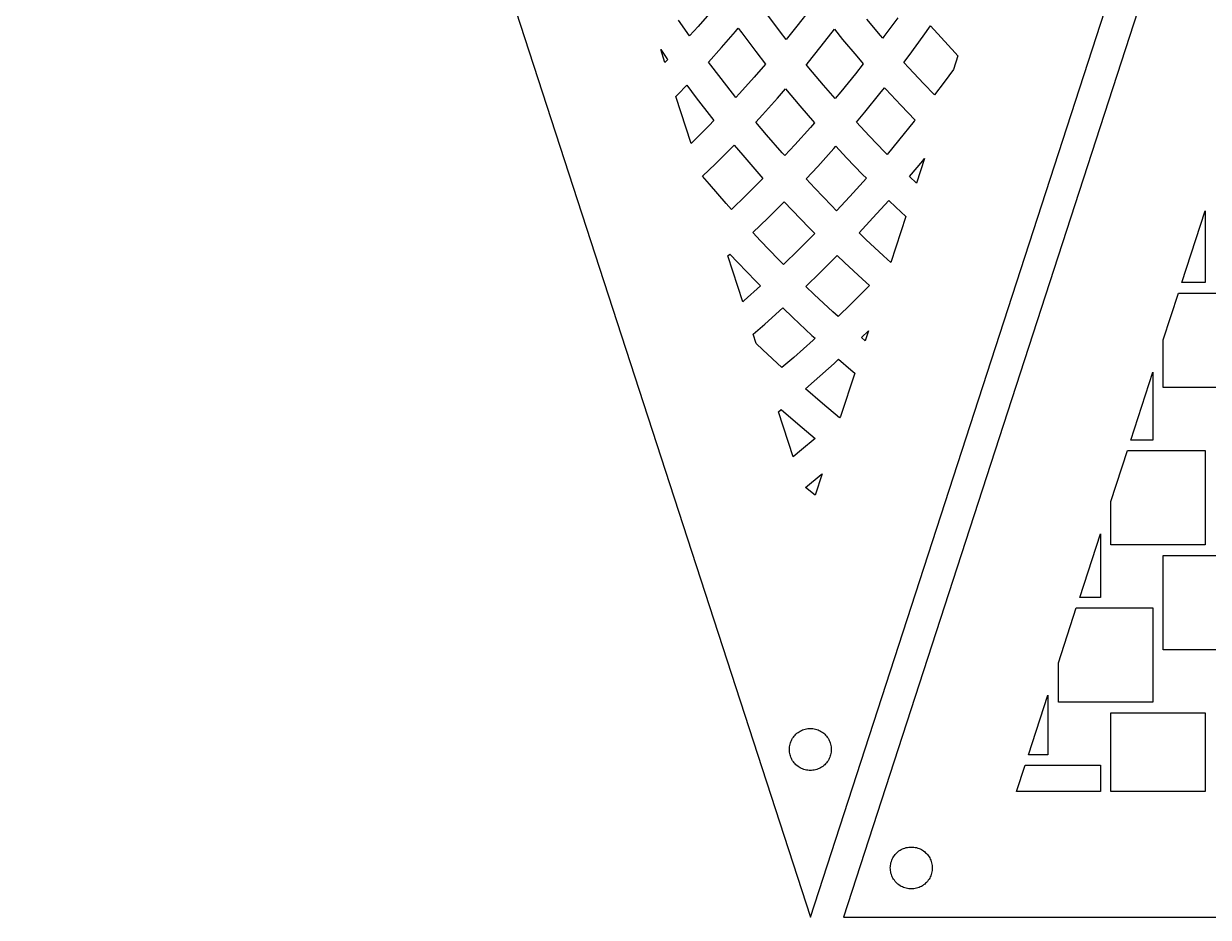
# Model space of a CAD drawing. Header units: metres. Extents: x 20 to 1108, y 20 to 485.
# Drawn here: x 20 to 132.9, y 253.8 to 339 of the extents above; entities that cross this region are included whole.
import ezdxf

# ---------------------------------------------------------------- set-up
doc = ezdxf.new("R2010")
doc.units = ezdxf.units.M

msp = doc.modelspace()

# ---------------------------------------------------------------- linework, layer by layer
for p, q in [((20, 484.652), (95, 253.826)), ((95, 253.826), (170, 484.652)), ((173.154, 484.652), (98.1544, 253.826)), ((85.5996, 340.242), (84.3027, 338.746)), ((95.0029, 340.429), (93.708, 338.77)), ((83.4932, 337.846), (82.4453, 339.342)), ((92.1602, 338.211), (90.8574, 339.944)), ((101.684, 337.88), (100.373, 339.446)), ((103.328, 339.58), (102.018, 337.777)), ((84.3027, 338.746), (83.4932, 337.846)), ((86.5322, 336.738), (87.8633, 338.275)), ((87.8633, 338.275), (88.1309, 338.594)), ((88.1309, 338.594), (88.4619, 338.138)), ((88.4619, 338.138), (89.7969, 336.364)), ((92.6992, 337.522), (92.1602, 338.211)), ((93.708, 338.77), (92.6992, 337.522)), ((96.04, 336.881), (97.292, 338.486)), ((97.292, 338.486), (98.0742, 337.518)), ((101.904, 337.626), (101.684, 337.88)), ((102.018, 337.777), (101.904, 337.626)), ((104.414, 335.972), (105.755, 337.818)), ((105.755, 337.818), (106.448, 338.809)), ((106.448, 338.809), (107.459, 337.683)), ((85.2949, 335.361), (86.5322, 336.738)), ((94.6826, 335.203), (96.04, 336.881)), ((98.0742, 337.518), (99.4199, 335.912)), ((107.459, 337.683), (108.801, 336.239)), ((80.7393, 336.549), (81.333, 335.701)), ((81.1406, 335.314), (80.7393, 336.549)), ((81.4102, 335.595), (81.1406, 335.314)), ((81.333, 335.701), (81.4102, 335.595)), ((89.7969, 336.364), (90.7305, 335.169)), ((99.4199, 335.912), (100.047, 335.19)), ((103.929, 335.328), (104.414, 335.972)), ((109.069, 335.96), (108.643, 334.648)), ((108.801, 336.239), (109.069, 335.96)), ((86.4873, 333.779), (85.2949, 335.361)), ((90.7305, 335.169), (89.6533, 333.929)), ((94.6133, 335.12), (94.6826, 335.203)), ((94.8574, 334.819), (94.6133, 335.12)), ((96.25, 333.156), (94.8574, 334.819)), ((100.047, 335.19), (99.3037, 334.237)), ((104.388, 334.818), (103.929, 335.328)), ((105.779, 333.321), (104.388, 334.818)), ((108.643, 334.648), (107.768, 333.444)), ((87.8906, 331.983), (86.4873, 333.779)), ((89.6533, 333.929), (88.2451, 332.362)), ((99.3037, 334.237), (97.9004, 332.504)), ((106.844, 332.218), (105.779, 333.321)), ((107.768, 333.444), (106.844, 332.218)), ((82.1895, 332.085), (82.3779, 332.275)), ((83.6445, 327.607), (82.1895, 332.085)), ((82.3779, 332.275), (83.2119, 333.141)), ((83.2119, 333.141), (84.123, 331.933)), ((88.2451, 332.362), (87.8906, 331.983)), ((91.8828, 331.921), (92.6396, 332.793)), ((92.6396, 332.793), (93.9863, 331.189)), ((97.3682, 331.869), (96.25, 333.156)), ((97.9004, 332.504), (97.3682, 331.869)), ((100.198, 330.575), (101.635, 332.35)), ((101.635, 332.35), (102.071, 332.908)), ((102.071, 332.908), (102.193, 332.772)), ((102.193, 332.772), (103.622, 331.237)), ((84.123, 331.933), (85.5674, 330.084)), ((90.4395, 330.317), (91.8828, 331.921)), ((93.9863, 331.189), (95.3975, 329.565)), ((103.622, 331.237), (104.988, 329.82)), ((85.5674, 330.084), (85.8105, 329.784)), ((89.8057, 329.637), (90.4395, 330.317)), ((99.3936, 329.616), (100.198, 330.575)), ((104.988, 329.82), (104.899, 329.706)), ((85.3477, 329.305), (83.8594, 327.814)), ((85.8105, 329.784), (85.3477, 329.305)), ((90.8164, 328.434), (89.8057, 329.637)), ((95.0039, 329.111), (93.5107, 327.452)), ((95.3975, 329.565), (95.0039, 329.111)), ((100.601, 328.32), (99.3936, 329.616)), ((104.899, 329.706), (103.416, 327.876)), ((83.8594, 327.814), (83.6445, 327.607)), ((92.3213, 326.701), (90.8164, 328.434)), ((102.106, 326.76), (100.601, 328.32)), ((103.416, 327.876), (102.309, 326.558)), ((85.9434, 325.655), (87.4688, 327.184)), ((87.4688, 327.184), (87.7256, 327.449)), ((87.7256, 327.449), (88.5518, 326.466)), ((88.5518, 326.466), (90.0918, 324.694)), ((92.5625, 326.435), (92.3213, 326.701)), ((93.5107, 327.452), (92.5625, 326.435)), ((95.7051, 325.406), (97.2334, 327.104)), ((97.2334, 327.104), (97.4268, 327.326)), ((97.4268, 327.326), (98.4424, 326.236)), ((102.309, 326.558), (102.106, 326.76)), ((84.7314, 324.485), (85.9434, 325.655)), ((94.5898, 324.21), (95.7051, 325.406)), ((98.4424, 326.236), (99.9854, 324.638)), ((104.449, 324.442), (105.714, 325.947)), ((105.885, 326.157), (105.117, 323.796)), ((105.714, 325.947), (105.885, 326.157)), ((85.3818, 323.709), (84.7314, 324.485)), ((90.4385, 324.213), (88.8604, 322.635)), ((90.0918, 324.694), (90.4834, 324.26)), ((90.4834, 324.26), (90.4385, 324.213)), ((95.4209, 323.319), (94.5898, 324.21)), ((100.343, 324.28), (98.7764, 322.541)), ((99.9854, 324.638), (100.343, 324.28)), ((105.117, 323.796), (104.449, 324.442)), ((86.9707, 321.885), (85.3818, 323.709)), ((97.0156, 321.667), (95.4209, 323.319)), ((88.8604, 322.635), (87.4883, 321.31)), ((90.9443, 320.477), (92.5098, 322.042)), ((92.5098, 322.042), (93.2637, 321.235)), ((98.7764, 322.541), (97.5049, 321.179)), ((100.971, 320.495), (102.481, 322.172)), ((102.481, 322.172), (103.154, 321.522)), ((87.4883, 321.31), (86.9707, 321.885)), ((93.2637, 321.235), (94.8945, 319.546)), ((97.5049, 321.179), (97.0156, 321.667)), ((103.154, 321.522), (104.094, 320.646)), ((130.43, 314.326), (132.654, 321.173)), ((132.654, 321.173), (132.654, 314.326)), ((89.5156, 319.096), (90.9443, 320.477)), ((99.6436, 319.074), (100.971, 320.495)), ((104.094, 320.646), (102.667, 316.255)), ((90.2422, 318.318), (89.5156, 319.096)), ((95.4248, 319.017), (93.8623, 317.455)), ((94.8945, 319.546), (95.4248, 319.017)), ((100.29, 318.45), (99.6436, 319.074)), ((91.9238, 316.576), (90.2422, 318.318)), ((93.8623, 317.455), (92.4297, 316.072)), ((101.969, 316.885), (100.29, 318.45)), ((87.1299, 316.88), (87.3203, 317.052)), ((88.5498, 312.513), (87.1299, 316.88)), ((87.3203, 317.052), (88.084, 316.234)), ((92.4297, 316.072), (91.9238, 316.576)), ((95.9463, 315.297), (97.5635, 316.913)), ((97.5635, 316.913), (98.2441, 316.256)), ((98.2441, 316.256), (99.9619, 314.654)), ((102.667, 316.255), (101.969, 316.885)), ((88.084, 316.234), (89.8027, 314.455)), ((94.5684, 313.968), (95.9463, 315.297)), ((90.2344, 314.025), (88.6865, 312.63)), ((89.8027, 314.455), (90.2344, 314.025)), ((100.637, 314.047), (98.8643, 312.277)), ((99.9619, 314.654), (100.637, 314.047)), ((132.654, 314.326), (130.43, 314.326)), ((95.3799, 313.185), (94.5684, 313.968)), ((97.1514, 311.533), (95.3799, 313.185)), ((128.654, 308.863), (130.105, 313.326)), ((130.105, 313.326), (137.654, 313.326)), ((88.6865, 312.63), (88.5498, 312.513)), ((90.6543, 310.366), (92.375, 311.914)), ((92.375, 311.914), (93.334, 310.99)), ((98.8643, 312.277), (97.6387, 311.096)), ((93.334, 310.99), (95.1445, 309.305)), ((97.6387, 311.096), (97.1514, 311.533)), ((89.5566, 309.413), (90.6543, 310.366)), ((99.8906, 309.099), (100.547, 309.733)), ((100.547, 309.733), (100.242, 308.793)), ((89.8467, 308.519), (89.5566, 309.413)), ((90.4688, 307.918), (89.8467, 308.519)), ((95.2578, 308.859), (93.4102, 307.196)), ((95.1445, 309.305), (95.4453, 309.033)), ((95.4453, 309.033), (95.2578, 308.859)), ((100.242, 308.793), (99.8906, 309.099)), ((128.654, 304.326), (128.654, 308.863)), ((92.2891, 306.225), (90.4688, 307.918)), ((93.4102, 307.196), (92.2891, 306.225)), ((95.3779, 304.933), (97.2646, 306.628)), ((97.2646, 306.628), (97.6963, 307.031)), ((97.6963, 307.031), (98.8525, 306.027)), ((99.2383, 305.704), (97.8896, 301.552)), ((98.8525, 306.027), (99.2383, 305.704)), ((125.556, 299.326), (127.654, 305.784)), ((127.654, 305.784), (127.654, 299.326)), ((94.542, 304.207), (95.3779, 304.933)), ((96.1533, 302.811), (94.542, 304.207)), ((137.654, 304.326), (128.654, 304.326)), ((97.7744, 301.451), (96.1533, 302.811)), ((91.9609, 302.013), (92.2324, 302.24)), ((93.3535, 297.726), (91.9609, 302.013)), ((92.2324, 302.24), (92.2607, 302.216)), ((92.2607, 302.216), (94.2246, 300.512)), ((94.2246, 300.512), (95.4668, 299.472)), ((97.8896, 301.552), (97.7744, 301.451)), ((95.4668, 299.472), (94.1592, 298.375)), ((127.654, 299.326), (125.556, 299.326)), ((94.1592, 298.375), (93.3535, 297.726)), ((123.654, 293.475), (125.231, 298.326)), ((125.231, 298.326), (132.654, 298.326)), ((132.654, 298.326), (132.654, 289.326)), ((94.5225, 294.814), (96.0469, 296.044)), ((96.1201, 296.106), (95.4551, 294.06)), ((96.0469, 296.044), (96.1201, 296.106)), ((95.4551, 294.06), (94.5225, 294.814)), ((123.654, 289.326), (123.654, 293.475)), ((120.682, 284.326), (122.654, 290.397)), ((122.654, 290.397), (122.654, 284.326)), ((132.654, 289.326), (123.654, 289.326)), ((128.654, 279.326), (128.654, 288.326)), ((128.654, 288.326), (137.654, 288.326)), ((122.654, 284.326), (120.682, 284.326)), ((118.654, 278.087), (120.357, 283.326)), ((120.357, 283.326), (127.654, 283.326)), ((127.654, 283.326), (127.654, 274.326)), ((137.654, 279.326), (128.654, 279.326)), ((118.654, 274.326), (118.654, 278.087)), ((115.809, 269.326), (117.654, 275.008)), ((117.654, 275.008), (117.654, 269.326)), ((127.654, 274.326), (118.654, 274.326)), ((123.654, 265.826), (123.654, 273.326)), ((123.654, 273.326), (132.654, 273.326)), ((132.654, 273.326), (132.654, 265.826)), ((93.3818, 271.001), (93.459, 271.102)), ((93.459, 271.102), (93.542, 271.195)), ((93.542, 271.195), (93.6309, 271.284)), ((93.6309, 271.284), (93.7256, 271.367)), ((93.7256, 271.367), (93.8242, 271.444)), ((93.8242, 271.444), (93.9287, 271.515)), ((93.9287, 271.515), (94.0361, 271.578)), ((94.0361, 271.578), (94.1484, 271.636)), ((94.1484, 271.636), (94.2637, 271.686)), ((94.2637, 271.686), (94.3818, 271.729)), ((94.3818, 271.729), (94.5029, 271.764)), ((94.5029, 271.764), (94.625, 271.79)), ((94.625, 271.79), (94.749, 271.811)), ((94.749, 271.811), (94.874, 271.822)), ((94.874, 271.822), (95, 271.826)), ((95, 271.826), (95.126, 271.822)), ((95.126, 271.822), (95.251, 271.811)), ((95.251, 271.811), (95.375, 271.79)), ((95.375, 271.79), (95.4971, 271.764)), ((95.4971, 271.764), (95.6182, 271.729)), ((95.6182, 271.729), (95.7363, 271.686)), ((95.7363, 271.686), (95.8516, 271.636)), ((95.8516, 271.636), (95.9639, 271.578)), ((95.9639, 271.578), (96.0713, 271.515)), ((96.0713, 271.515), (96.1758, 271.444)), ((96.1758, 271.444), (96.2744, 271.367)), ((96.2744, 271.367), (96.3691, 271.284)), ((96.3691, 271.284), (96.458, 271.195)), ((96.458, 271.195), (96.541, 271.102)), ((96.541, 271.102), (96.6182, 271.001)), ((93, 269.826), (93.0039, 269.951)), ((93.0039, 269.951), (93.0156, 270.076)), ((93.0156, 270.076), (93.0352, 270.201)), ((93.0352, 270.201), (93.0625, 270.323)), ((93.0625, 270.323), (93.0977, 270.444)), ((93.0977, 270.444), (93.1406, 270.563)), ((93.1406, 270.563), (93.1904, 270.678)), ((93.1904, 270.678), (93.2471, 270.789)), ((93.2471, 270.789), (93.3115, 270.898)), ((93.3115, 270.898), (93.3818, 271.001)), ((96.6182, 271.001), (96.6885, 270.898)), ((96.6885, 270.898), (96.7529, 270.789)), ((96.7529, 270.789), (96.8096, 270.678)), ((96.8096, 270.678), (96.8594, 270.563)), ((96.8594, 270.563), (96.9023, 270.444)), ((96.9023, 270.444), (96.9375, 270.323)), ((96.9375, 270.323), (96.9648, 270.201)), ((96.9648, 270.201), (96.9844, 270.076)), ((96.9844, 270.076), (96.9961, 269.951)), ((96.9961, 269.951), (97, 269.826)), ((93.0039, 269.7), (93, 269.826)), ((93.0156, 269.575), (93.0039, 269.7)), ((93.0352, 269.451), (93.0156, 269.575)), ((93.0625, 269.328), (93.0352, 269.451)), ((93.0977, 269.208), (93.0625, 269.328)), ((93.1406, 269.091), (93.0977, 269.208)), ((93.1904, 268.975), (93.1406, 269.091)), ((93.2471, 268.862), (93.1904, 268.975)), ((93.3115, 268.754), (93.2471, 268.862)), ((96.7529, 268.862), (96.6885, 268.754)), ((96.8096, 268.975), (96.7529, 268.862)), ((96.8594, 269.091), (96.8096, 268.975)), ((96.9023, 269.208), (96.8594, 269.091)), ((96.9375, 269.328), (96.9023, 269.208)), ((96.9648, 269.451), (96.9375, 269.328)), ((96.9844, 269.575), (96.9648, 269.451)), ((96.9961, 269.7), (96.9844, 269.575)), ((97, 269.826), (96.9961, 269.7)), ((117.654, 269.326), (115.809, 269.326)), ((93.3818, 268.651), (93.3115, 268.754)), ((93.459, 268.552), (93.3818, 268.651)), ((93.542, 268.457), (93.459, 268.552)), ((93.6309, 268.368), (93.542, 268.457)), ((93.7256, 268.285), (93.6309, 268.368)), ((93.8242, 268.208), (93.7256, 268.285)), ((93.9287, 268.138), (93.8242, 268.208)), ((94.0361, 268.073), (93.9287, 268.138)), ((94.1484, 268.017), (94.0361, 268.073)), ((94.2637, 267.967), (94.1484, 268.017)), ((94.3818, 267.925), (94.2637, 267.967)), ((94.5029, 267.89), (94.3818, 267.925)), ((94.625, 267.861), (94.5029, 267.89)), ((94.749, 267.843), (94.625, 267.861)), ((94.874, 267.83), (94.749, 267.843)), ((95, 267.826), (94.874, 267.83)), ((95.126, 267.83), (95, 267.826)), ((95.251, 267.843), (95.126, 267.83)), ((95.375, 267.861), (95.251, 267.843)), ((95.4971, 267.89), (95.375, 267.861)), ((95.6182, 267.925), (95.4971, 267.89)), ((95.7363, 267.967), (95.6182, 267.925)), ((95.8516, 268.017), (95.7363, 267.967)), ((95.9639, 268.073), (95.8516, 268.017)), ((96.0713, 268.138), (95.9639, 268.073)), ((96.1758, 268.208), (96.0713, 268.138)), ((96.2744, 268.285), (96.1758, 268.208)), ((96.3691, 268.368), (96.2744, 268.285)), ((96.458, 268.457), (96.3691, 268.368)), ((96.541, 268.552), (96.458, 268.457)), ((96.6182, 268.651), (96.541, 268.552)), ((96.6885, 268.754), (96.6182, 268.651)), ((114.671, 265.826), (115.483, 268.326)), ((115.483, 268.326), (122.654, 268.326)), ((122.654, 268.326), (122.654, 265.826)), ((122.654, 265.826), (114.671, 265.826)), ((132.654, 265.826), (123.654, 265.826)), ((103.009, 259.704), (103.085, 259.804)), ((103.085, 259.804), (103.169, 259.898)), ((103.169, 259.898), (103.257, 259.986)), ((103.257, 259.986), (103.352, 260.069)), ((103.352, 260.069), (103.451, 260.147)), ((103.451, 260.147), (103.555, 260.217)), ((103.555, 260.217), (103.663, 260.281)), ((103.663, 260.281), (103.775, 260.338)), ((103.775, 260.338), (103.891, 260.388)), ((103.891, 260.388), (104.009, 260.431)), ((104.009, 260.431), (104.129, 260.466)), ((104.129, 260.466), (104.252, 260.493)), ((104.252, 260.493), (104.376, 260.513)), ((104.376, 260.513), (104.501, 260.525)), ((104.501, 260.525), (104.626, 260.528)), ((104.626, 260.528), (104.752, 260.525)), ((104.752, 260.525), (104.877, 260.513)), ((104.877, 260.513), (105.001, 260.493)), ((105.001, 260.493), (105.124, 260.466)), ((105.124, 260.466), (105.244, 260.431)), ((105.244, 260.431), (105.362, 260.388)), ((105.362, 260.388), (105.478, 260.338)), ((105.478, 260.338), (105.59, 260.281)), ((105.59, 260.281), (105.698, 260.217)), ((105.698, 260.217), (105.802, 260.147)), ((105.802, 260.147), (105.901, 260.069)), ((105.901, 260.069), (105.995, 259.986)), ((105.995, 259.986), (106.084, 259.898)), ((106.084, 259.898), (106.168, 259.804)), ((106.168, 259.804), (106.244, 259.704)), ((102.626, 258.528), (102.631, 258.654)), ((102.631, 258.654), (102.643, 258.779)), ((102.643, 258.779), (102.662, 258.903)), ((102.662, 258.903), (102.69, 259.026)), ((102.69, 259.026), (102.725, 259.147)), ((102.725, 259.147), (102.767, 259.265)), ((102.767, 259.265), (102.816, 259.38)), ((102.816, 259.38), (102.874, 259.492)), ((102.874, 259.492), (102.938, 259.601)), ((102.938, 259.601), (103.009, 259.704)), ((106.244, 259.704), (106.316, 259.601)), ((106.316, 259.601), (106.379, 259.492)), ((106.379, 259.492), (106.437, 259.38)), ((106.437, 259.38), (106.486, 259.265)), ((106.486, 259.265), (106.528, 259.147)), ((106.528, 259.147), (106.564, 259.026)), ((106.564, 259.026), (106.591, 258.903)), ((106.591, 258.903), (106.61, 258.779)), ((106.61, 258.779), (106.622, 258.654)), ((106.622, 258.654), (106.626, 258.528)), ((102.631, 258.403), (102.626, 258.528)), ((102.643, 258.277), (102.631, 258.403)), ((102.662, 258.153), (102.643, 258.277)), ((102.69, 258.031), (102.662, 258.153)), ((102.725, 257.91), (102.69, 258.031)), ((102.767, 257.792), (102.725, 257.91)), ((102.816, 257.677), (102.767, 257.792)), ((102.874, 257.566), (102.816, 257.677)), ((102.938, 257.457), (102.874, 257.566)), ((106.379, 257.566), (106.316, 257.457)), ((106.437, 257.677), (106.379, 257.566)), ((106.486, 257.792), (106.437, 257.677)), ((106.528, 257.91), (106.486, 257.792)), ((106.564, 258.031), (106.528, 257.91)), ((106.591, 258.153), (106.564, 258.031)), ((106.61, 258.277), (106.591, 258.153)), ((106.622, 258.403), (106.61, 258.277)), ((106.626, 258.528), (106.622, 258.403)), ((103.009, 257.353), (102.938, 257.457)), ((103.085, 257.254), (103.009, 257.353)), ((103.169, 257.159), (103.085, 257.254)), ((103.257, 257.07), (103.169, 257.159)), ((103.352, 256.987), (103.257, 257.07)), ((103.451, 256.91), (103.352, 256.987)), ((103.555, 256.84), (103.451, 256.91)), ((103.663, 256.776), (103.555, 256.84)), ((103.775, 256.719), (103.663, 256.776)), ((103.891, 256.669), (103.775, 256.719)), ((104.009, 256.626), (103.891, 256.669)), ((104.129, 256.591), (104.009, 256.626)), ((104.252, 256.564), (104.129, 256.591)), ((104.376, 256.544), (104.252, 256.564)), ((104.501, 256.532), (104.376, 256.544)), ((104.626, 256.528), (104.501, 256.532)), ((104.752, 256.532), (104.626, 256.528)), ((104.877, 256.544), (104.752, 256.532)), ((105.001, 256.564), (104.877, 256.544)), ((105.124, 256.591), (105.001, 256.564)), ((105.244, 256.626), (105.124, 256.591)), ((105.362, 256.669), (105.244, 256.626)), ((105.478, 256.719), (105.362, 256.669)), ((105.59, 256.776), (105.478, 256.719)), ((105.698, 256.84), (105.59, 256.776)), ((105.802, 256.91), (105.698, 256.84)), ((105.901, 256.987), (105.802, 256.91)), ((105.995, 257.07), (105.901, 256.987)), ((106.084, 257.159), (105.995, 257.07)), ((106.168, 257.254), (106.084, 257.159)), ((106.244, 257.353), (106.168, 257.254)), ((106.316, 257.457), (106.244, 257.353)), ((98.1544, 253.826), (248.154, 253.826))]:
    msp.add_line(p, q)

doc.saveas('drawing.dxf')
